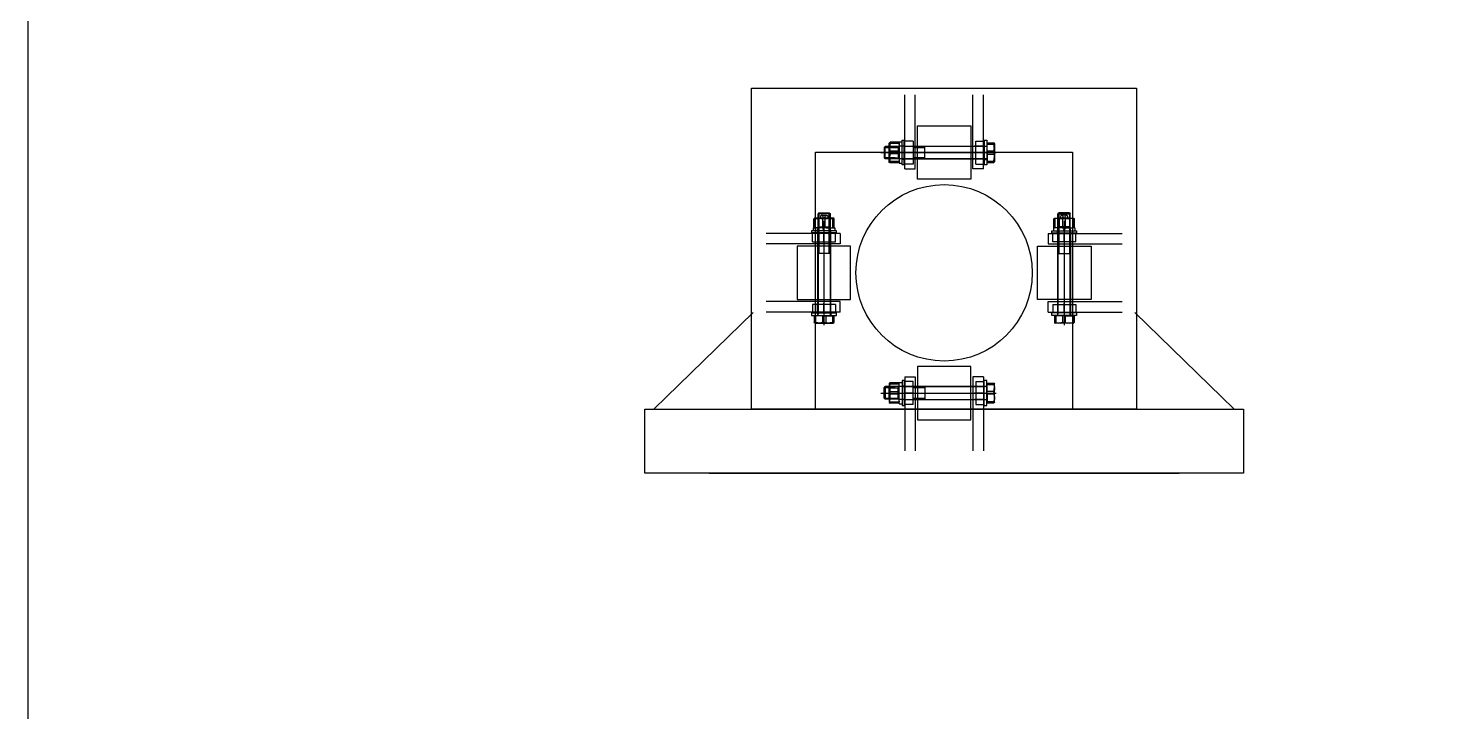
# Model space of a CAD drawing. Header units: millimetres. Extents: x -1461755 to -1310892, y 1449272 to 1531173.
# Drawn here: x -1329215 to -1327895, y 1508023 to 1508663 of the extents above; entities that cross this region are included whole.
import ezdxf

# ---------------------------------------------------------------- set-up
doc = ezdxf.new("R2010")
doc.units = ezdxf.units.MM
doc.header["$LTSCALE"] = 10
doc.layers.get('0').update_dxf_attribs({"linetype": 'CONTINUOUS'})
doc.layers.add('护桩器', color=154, linetype='CONTINUOUS')

msp = doc.modelspace()

# ---------------------------------------------------------------- linework, layer by layer
msp.add_lwpolyline([(-1329215.3, 1511034.5), (-1326573.7, 1511034.5), (-1326573.7, 1505432.8), (-1329215.3, 1505432.8)], close=True)
at = {"layer": '护桩器'}
for p, q in [((-1328395.2, 1508531.3, 0), (-1328395.2, 1508600.4, 0)), ((-1328385.3, 1508531.3, 0), (-1328385.3, 1508600.4, 0)), ((-1328331.3, 1508531.3, 0), (-1328331.3, 1508600.4, 0)), ((-1328321.4, 1508531.3, 0), (-1328321.4, 1508600.4, 0)), ((-1328414.3, 1508551.2, 0), (-1328413.5, 1508552, 0)), ((-1328414.3, 1508551.2, 0), (-1328414.3, 1508541.6, 0)), ((-1328414.3, 1508551.2, 0), (-1328404, 1508551.2, 0)), ((-1328413.5, 1508540.4, 0), (-1328413.5, 1508552, 0)), ((-1328404, 1508552, 0), (-1328413.5, 1508552, 0)), ((-1328408.8, 1508556, 0), (-1328409.6, 1508551.6, 0)), ((-1328409.6, 1508555.2, 0), (-1328408.8, 1508556, 0)), ((-1328409.6, 1508555.2, 0), (-1328408.8, 1508554.8, 0)), ((-1328409.6, 1508550, 0), (-1328409.6, 1508555.2, 0)), ((-1328408.8, 1508554.8, 0), (-1328409.6, 1508550, 0)), ((-1328409.2, 1508551.2, 0), (-1328409.6, 1508552, 0)), ((-1328400.4, 1508552, 0), (-1328409.6, 1508552, 0)), ((-1328409.6, 1508552, 0), (-1328409.6, 1508540.4, 0)), ((-1328409.6, 1508551.6, 0), (-1328408.8, 1508547.6, 0)), ((-1328409.6, 1508550, 0), (-1328408.8, 1508545.2, 0)), ((-1328409.6, 1508540.8, 0), (-1328409.6, 1508550, 0)), ((-1328408.8, 1508547.6, 0), (-1328409.6, 1508542.8, 0)), ((-1328409.2, 1508541.6, 0), (-1328409.2, 1508551.2, 0)), ((-1328409.2, 1508551.2, 0), (-1328401.2, 1508551.2, 0)), ((-1328400.4, 1508556, 0), (-1328408.8, 1508556, 0)), ((-1328400.4, 1508554.8, 0), (-1328408.8, 1508554.8, 0)), ((-1328400.4, 1508547.6, 0), (-1328408.8, 1508547.6, 0)), ((-1328401.2, 1508551.2, 0), (-1328400.4, 1508552, 0)), ((-1328401.2, 1508551.2, 0), (-1328401.2, 1508541.6, 0)), ((-1328400.4, 1508556.4, 0), (-1328397.6, 1508556.4, 0)), ((-1328400.4, 1508556.4, 0), (-1328400.4, 1508537.2, 0)), ((-1328400.4, 1508556.4, 0), (-1328400.4, 1508554.8, 0)), ((-1328400.4, 1508553.9, 0), (-1328400.4, 1508554.8, 0)), ((-1328397.6, 1508552.4, 0), (-1328400.4, 1508552.4, 0)), ((-1328397.6, 1508534.8, 0), (-1328397.6, 1508558, 0)), ((-1328397.6, 1508558, 0), (-1328395.6, 1508558, 0)), ((-1328395.6, 1508552.4, 0), (-1328397.6, 1508552.4, 0)), ((-1328396.3, 1508552.4, 0), (-1328319.9, 1508552.4, 0)), ((-1328395.6, 1508534.8, 0), (-1328395.6, 1508558, 0)), ((-1328387.2, 1508557.1, 0), (-1328395.6, 1508557.1, 0)), ((-1328395.6, 1508552.4, 0), (-1328387.2, 1508552.4, 0)), ((-1328395.2, 1508552.4, 0), (-1328386.8, 1508552.4, 0)), ((-1328387.2, 1508557.1, 0), (-1328387.2, 1508535.6, 0)), ((-1328387.2, 1508551.2, 0), (-1328376.4, 1508551.2, 0)), ((-1328376.4, 1508540.4, 0), (-1328376.4, 1508552, 0)), ((-1328321.5, 1508552.4, 0), (-1328329.9, 1508552.4, 0)), ((-1328328.7, 1508535.6, 0), (-1328328.7, 1508557.1, 0)), ((-1328328.7, 1508557.1, 0), (-1328320.7, 1508557.1, 0)), ((-1328328.7, 1508552.4, 0), (-1328320.7, 1508552.4, 0)), ((-1328320.7, 1508558, 0), (-1328320.7, 1508534.8, 0)), ((-1328320.7, 1508558, 0), (-1328318.3, 1508558, 0)), ((-1328320.7, 1508552.4, 0), (-1328318.3, 1508552.4, 0)), ((-1328318.3, 1508558, 0), (-1328318.3, 1508534.8, 0)), ((-1328317.9, 1508554.4, 0), (-1328318.3, 1508554.4, 0)), ((-1328317.9, 1508555.6, 0), (-1328311.9, 1508555.6, 0)), ((-1328317.9, 1508547.6, 0), (-1328317.9, 1508555.6, 0)), ((-1328317.9, 1508554.4, 0), (-1328311.9, 1508554.4, 0)), ((-1328311.9, 1508547.6, 0), (-1328317.9, 1508547.6, 0)), ((-1328317.9, 1508547.6, 0), (-1328317.9, 1508537.2, 0)), ((-1328311.1, 1508555.2, 0), (-1328311.9, 1508555.6, 0)), ((-1328311.1, 1508551.6, 0), (-1328311.9, 1508555.6, 0)), ((-1328311.9, 1508554.4, 0), (-1328311.1, 1508554.8, 0)), ((-1328311.1, 1508549.6, 0), (-1328311.9, 1508554.4, 0)), ((-1328311.9, 1508547.6, 0), (-1328311.1, 1508551.6, 0)), ((-1328311.1, 1508549.6, 0), (-1328311.9, 1508544.8, 0)), ((-1328311.1, 1508542.8, 0), (-1328311.9, 1508547.6, 0)), ((-1328311.1, 1508554.8, 0), (-1328311.1, 1508555.2, 0)), ((-1328311.1, 1508554.8, 0), (-1328311.1, 1508555.2, 0)), ((-1328311.1, 1508554.8, 0), (-1328311.1, 1508551.6, 0)), ((-1328311.1, 1508551.6, 0), (-1328311.1, 1508542.8, 0)), ((-1328417.6, 1508546.4, 0), (-1328309.5, 1508546.4, 0)), ((-1328414.3, 1508541.6, 0), (-1328413.5, 1508540.4, 0)), ((-1328404, 1508541.6, 0), (-1328414.3, 1508541.6, 0)), ((-1328404, 1508540.4, 0), (-1328413.5, 1508540.4, 0)), ((-1328408.8, 1508545.2, 0), (-1328409.6, 1508540.8, 0)), ((-1328409.6, 1508542.8, 0), (-1328408.8, 1508538, 0)), ((-1328409.2, 1508541.6, 0), (-1328409.6, 1508540.4, 0)), ((-1328409.6, 1508537.2, 0), (-1328409.6, 1508540.8, 0)), ((-1328409.6, 1508540.8, 0), (-1328408.8, 1508536.8, 0)), ((-1328400.4, 1508540.4, 0), (-1328409.6, 1508540.4, 0)), ((-1328408.8, 1508538, 0), (-1328409.6, 1508537.2, 0)), ((-1328408.8, 1508536.8, 0), (-1328409.6, 1508537.2, 0)), ((-1328409.2, 1508541.6, 0), (-1328401.2, 1508541.6, 0)), ((-1328400.4, 1508545.2, 0), (-1328408.8, 1508545.2, 0)), ((-1328400.4, 1508538, 0), (-1328408.8, 1508538, 0)), ((-1328400.4, 1508536.8, 0), (-1328408.8, 1508536.8, 0)), ((-1328401.2, 1508541.6, 0), (-1328400.4, 1508540.4, 0)), ((-1328397.6, 1508540.4, 0), (-1328400.4, 1508540.4, 0)), ((-1328400.4, 1508536.8, 0), (-1328400.4, 1508537.2, 0)), ((-1328400.4, 1508536.8, 0), (-1328400.4, 1508536.4, 0)), ((-1328400.4, 1508536.4, 0), (-1328397.6, 1508536.4, 0)), ((-1328397.9, 1508540.4, 0), (-1328319.9, 1508540.4, 0)), ((-1328319.9, 1508540.4, 0), (-1328397.9, 1508540.4, 0)), ((-1328395.6, 1508540, 0), (-1328397.6, 1508540, 0)), ((-1328395.6, 1508534.8, 0), (-1328397.6, 1508534.8, 0)), ((-1328396.3, 1508540.4, 0), (-1328319.9, 1508540.4, 0)), ((-1328387.2, 1508546.4, 0), (-1328395.6, 1508546.4, 0)), ((-1328395.6, 1508540.4, 0), (-1328387.2, 1508540.4, 0)), ((-1328387.2, 1508535.6, 0), (-1328395.6, 1508535.6, 0)), ((-1328395.2, 1508546.4, 0), (-1328386.8, 1508546.4, 0)), ((-1328376.4, 1508541.6, 0), (-1328387.2, 1508541.6, 0)), ((-1328385.6, 1508540.4, 0), (-1328387.2, 1508540.4, 0)), ((-1328328.7, 1508540.4, 0), (-1328330.3, 1508540.4, 0)), ((-1328321.5, 1508546.4, 0), (-1328329.9, 1508546.4, 0)), ((-1328320.7, 1508546.4, 0), (-1328328.7, 1508546.4, 0)), ((-1328328.7, 1508540.4, 0), (-1328320.7, 1508540.4, 0)), ((-1328318.3, 1508540.4, 0), (-1328328.7, 1508540.4, 0)), ((-1328328.7, 1508535.6, 0), (-1328320.7, 1508535.6, 0)), ((-1328320.7, 1508540, 0), (-1328318.3, 1508540, 0)), ((-1328318.3, 1508534.8, 0), (-1328320.7, 1508534.8, 0)), ((-1328317.9, 1508538, 0), (-1328318.3, 1508538, 0)), ((-1328317.9, 1508544.8, 0), (-1328311.9, 1508544.8, 0)), ((-1328317.9, 1508538.4, 0), (-1328311.9, 1508538.4, 0)), ((-1328317.9, 1508537.2, 0), (-1328311.9, 1508537.2, 0)), ((-1328311.9, 1508544.8, 0), (-1328311.1, 1508541.2, 0)), ((-1328311.9, 1508538.4, 0), (-1328311.1, 1508542.8, 0)), ((-1328311.9, 1508537.2, 0), (-1328311.1, 1508541.2, 0)), ((-1328311.1, 1508537.6, 0), (-1328311.9, 1508538.4, 0)), ((-1328311.9, 1508537.2, 0), (-1328311.1, 1508537.6, 0)), ((-1328311.1, 1508537.6, 0), (-1328311.5, 1508537.6, 0)), ((-1328311.1, 1508542.8, 0), (-1328311.1, 1508537.6, 0)), ((-1328395.2, 1508531.3, 0), (-1328385.3, 1508531.3, 0)), ((-1328321.4, 1508531.3, 0), (-1328331.3, 1508531.3, 0)), ((-1328480.3, 1508484.4, 0), (-1328475.9, 1508485.2, 0)), ((-1328479.5, 1508485.2, 0), (-1328480.3, 1508484.4, 0)), ((-1328480.3, 1508476, 0), (-1328480.3, 1508484.4, 0)), ((-1328479.5, 1508485.2, 0), (-1328479.1, 1508484.4, 0)), ((-1328474.3, 1508485.2, 0), (-1328479.5, 1508485.2, 0)), ((-1328479.1, 1508484.4, 0), (-1328474.3, 1508485.2, 0)), ((-1328479.1, 1508476, 0), (-1328479.1, 1508484.4, 0)), ((-1328475.5, 1508489.9, 0), (-1328476.3, 1508489.1, 0)), ((-1328464.7, 1508489.1, 0), (-1328476.3, 1508489.1, 0)), ((-1328476.3, 1508479.6, 0), (-1328476.3, 1508489.1, 0)), ((-1328476.3, 1508462.8, 0), (-1328476.3, 1508485.2, 0)), ((-1328475.5, 1508484.8, 0), (-1328476.3, 1508485.2, 0)), ((-1328476.3, 1508476, 0), (-1328476.3, 1508485.2, 0)), ((-1328476.3, 1508485.2, 0), (-1328464.7, 1508485.2, 0)), ((-1328475.9, 1508485.2, 0), (-1328471.9, 1508484.4, 0)), ((-1328475.5, 1508489.9, 0), (-1328465.9, 1508489.9, 0)), ((-1328475.5, 1508489.9, 0), (-1328475.5, 1508479.6, 0)), ((-1328475.5, 1508485.2, 0), (-1328475.5, 1508462.8, 0)), ((-1328465.9, 1508484.8, 0), (-1328475.5, 1508484.8, 0)), ((-1328475.5, 1508484.8, 0), (-1328475.5, 1508476.8, 0)), ((-1328474.3, 1508485.2, 0), (-1328469.5, 1508484.4, 0)), ((-1328465.1, 1508485.2, 0), (-1328474.3, 1508485.2, 0)), ((-1328472.7, 1508488, 0), (-1328473.9, 1508487.2, 0)), ((-1328473.9, 1508487.2, 0), (-1328473.9, 1508485.2, 0)), ((-1328473.9, 1508485.2, 0), (-1328472.7, 1508484.8, 0)), ((-1328471.9, 1508487.2, 0), (-1328472.7, 1508488, 0)), ((-1328472.7, 1508488, 0), (-1328468.3, 1508488, 0)), ((-1328472.7, 1508484.8, 0), (-1328471.9, 1508485.2, 0)), ((-1328472.7, 1508484.8, 0), (-1328468.3, 1508484.8, 0)), ((-1328471.5, 1508486.4, 0), (-1328471.9, 1508487.2, 0)), ((-1328471.9, 1508485.2, 0), (-1328471.5, 1508486.4, 0)), ((-1328471.9, 1508484.4, 0), (-1328467.1, 1508485.2, 0)), ((-1328471.9, 1508476, 0), (-1328471.9, 1508484.4, 0)), ((-1328470.7, 1508482.7, 0), (-1328470.7, 1508385.1, 0)), ((-1328469.9, 1508486.4, 0), (-1328469.1, 1508487.6, 0)), ((-1328469.1, 1508485.2, 0), (-1328469.9, 1508486.4, 0)), ((-1328469.5, 1508484.4, 0), (-1328465.1, 1508485.2, 0)), ((-1328469.5, 1508476, 0), (-1328469.5, 1508484.4, 0)), ((-1328469.1, 1508487.6, 0), (-1328467.5, 1508487.6, 0)), ((-1328467.5, 1508485.2, 0), (-1328469.1, 1508485.2, 0)), ((-1328467.5, 1508487.6, 0), (-1328467.1, 1508486.4, 0)), ((-1328467.1, 1508486.4, 0), (-1328467.5, 1508485.2, 0)), ((-1328467.1, 1508485.2, 0), (-1328462.3, 1508484.4, 0)), ((-1328465.9, 1508489.9, 0), (-1328464.7, 1508489.1, 0)), ((-1328465.9, 1508479.6, 0), (-1328465.9, 1508489.9, 0)), ((-1328465.9, 1508462.8, 0), (-1328465.9, 1508485.2, 0)), ((-1328465.9, 1508484.8, 0), (-1328464.7, 1508485.2, 0)), ((-1328465.9, 1508484.8, 0), (-1328465.9, 1508476.8, 0)), ((-1328461.5, 1508485.2, 0), (-1328465.1, 1508485.2, 0)), ((-1328465.1, 1508485.2, 0), (-1328461.1, 1508484.4, 0)), ((-1328464.7, 1508479.6, 0), (-1328464.7, 1508489.1, 0)), ((-1328464.7, 1508462.8, 0), (-1328464.7, 1508485.2, 0)), ((-1328464.7, 1508476, 0), (-1328464.7, 1508485.2, 0)), ((-1328462.3, 1508484.4, 0), (-1328461.5, 1508485.2, 0)), ((-1328462.3, 1508476, 0), (-1328462.3, 1508484.4, 0)), ((-1328461.1, 1508484.4, 0), (-1328461.5, 1508485.2, 0)), ((-1328461.1, 1508476, 0), (-1328461.1, 1508484.4, 0)), ((-1328255.5, 1508484.4, 0), (-1328255.1, 1508485.2, 0)), ((-1328251.5, 1508485.2, 0), (-1328255.5, 1508484.4, 0)), ((-1328255.5, 1508476, 0), (-1328255.5, 1508484.4, 0)), ((-1328254.3, 1508484.4, 0), (-1328255.1, 1508485.2, 0)), ((-1328255.1, 1508485.2, 0), (-1328251.5, 1508485.2, 0)), ((-1328249.5, 1508485.2, 0), (-1328254.3, 1508484.4, 0)), ((-1328254.3, 1508476, 0), (-1328254.3, 1508484.4, 0)), ((-1328250.7, 1508489.9, 0), (-1328251.9, 1508489.1, 0)), ((-1328251.9, 1508489.1, 0), (-1328240.3, 1508489.1, 0)), ((-1328251.9, 1508479.6, 0), (-1328251.9, 1508489.1, 0)), ((-1328251.9, 1508462.8, 0), (-1328251.9, 1508485.2, 0)), ((-1328250.7, 1508484.8, 0), (-1328251.9, 1508485.2, 0)), ((-1328251.9, 1508476, 0), (-1328251.9, 1508485.2, 0)), ((-1328240.3, 1508485.2, 0), (-1328251.9, 1508485.2, 0)), ((-1328247.1, 1508484.4, 0), (-1328251.5, 1508485.2, 0)), ((-1328251.5, 1508485.2, 0), (-1328242.3, 1508485.2, 0)), ((-1328241.1, 1508489.9, 0), (-1328250.7, 1508489.9, 0)), ((-1328250.7, 1508479.6, 0), (-1328250.7, 1508489.9, 0)), ((-1328250.7, 1508462.8, 0), (-1328250.7, 1508485.2, 0)), ((-1328250.7, 1508484.8, 0), (-1328241.1, 1508484.8, 0)), ((-1328250.7, 1508484.8, 0), (-1328250.7, 1508476.8, 0)), ((-1328249.1, 1508487.6, 0), (-1328249.5, 1508486.4, 0)), ((-1328249.5, 1508486.4, 0), (-1328249.1, 1508485.2, 0)), ((-1328244.7, 1508484.4, 0), (-1328249.5, 1508485.2, 0)), ((-1328247.5, 1508487.6, 0), (-1328249.1, 1508487.6, 0)), ((-1328249.1, 1508485.2, 0), (-1328247.5, 1508485.2, 0)), ((-1328243.9, 1508488, 0), (-1328248.3, 1508488, 0)), ((-1328243.9, 1508484.8, 0), (-1328248.3, 1508484.8, 0)), ((-1328246.7, 1508486.4, 0), (-1328247.5, 1508487.6, 0)), ((-1328247.5, 1508485.2, 0), (-1328246.7, 1508486.4, 0)), ((-1328242.3, 1508485.2, 0), (-1328247.1, 1508484.4, 0)), ((-1328247.1, 1508476, 0), (-1328247.1, 1508484.4, 0)), ((-1328245.9, 1508482.7, 0), (-1328245.9, 1508385.1, 0)), ((-1328245.1, 1508486.4, 0), (-1328244.7, 1508487.2, 0)), ((-1328244.7, 1508485.2, 0), (-1328245.1, 1508486.4, 0)), ((-1328244.7, 1508487.2, 0), (-1328243.9, 1508488, 0)), ((-1328243.9, 1508484.8, 0), (-1328244.7, 1508485.2, 0)), ((-1328240.7, 1508485.2, 0), (-1328244.7, 1508484.4, 0)), ((-1328244.7, 1508476, 0), (-1328244.7, 1508484.4, 0)), ((-1328243.9, 1508488, 0), (-1328242.7, 1508487.2, 0)), ((-1328242.7, 1508485.2, 0), (-1328243.9, 1508484.8, 0)), ((-1328242.7, 1508487.2, 0), (-1328242.7, 1508485.2, 0)), ((-1328237.5, 1508484.4, 0), (-1328242.3, 1508485.2, 0)), ((-1328242.3, 1508485.2, 0), (-1328237.1, 1508485.2, 0)), ((-1328241.1, 1508489.9, 0), (-1328240.3, 1508489.1, 0)), ((-1328241.1, 1508489.9, 0), (-1328241.1, 1508479.6, 0)), ((-1328241.1, 1508485.2, 0), (-1328241.1, 1508462.8, 0)), ((-1328241.1, 1508484.8, 0), (-1328240.3, 1508485.2, 0)), ((-1328241.1, 1508484.8, 0), (-1328241.1, 1508476.8, 0)), ((-1328236.3, 1508484.4, 0), (-1328240.7, 1508485.2, 0)), ((-1328240.3, 1508479.6, 0), (-1328240.3, 1508489.1, 0)), ((-1328240.3, 1508462.8, 0), (-1328240.3, 1508485.2, 0)), ((-1328240.3, 1508476, 0), (-1328240.3, 1508485.2, 0)), ((-1328237.1, 1508485.2, 0), (-1328237.5, 1508484.4, 0)), ((-1328237.5, 1508476, 0), (-1328237.5, 1508484.4, 0)), ((-1328237.1, 1508485.2, 0), (-1328236.3, 1508484.4, 0)), ((-1328236.3, 1508476, 0), (-1328236.3, 1508484.4, 0)), ((-1328455.6, 1508470.8, 0), (-1328524.8, 1508470.8, 0)), ((-1328459.1, 1508473.2, 0), (-1328482.3, 1508473.2, 0)), ((-1328482.3, 1508473.2, 0), (-1328482.3, 1508471.2, 0)), ((-1328459.1, 1508471.2, 0), (-1328482.3, 1508471.2, 0)), ((-1328481.5, 1508462.8, 0), (-1328481.5, 1508471.2, 0)), ((-1328480.7, 1508476, 0), (-1328480.7, 1508473.2, 0)), ((-1328480.7, 1508476, 0), (-1328479.1, 1508476, 0)), ((-1328478.3, 1508476, 0), (-1328479.1, 1508476, 0)), ((-1328471.5, 1508476, 0), (-1328478.3, 1508476, 0)), ((-1328476.7, 1508473.2, 0), (-1328476.7, 1508476, 0)), ((-1328476.7, 1508471.2, 0), (-1328476.7, 1508473.2, 0)), ((-1328476.7, 1508471.9, 0), (-1328476.7, 1508395.5, 0)), ((-1328476.7, 1508471.2, 0), (-1328476.7, 1508462.8, 0)), ((-1328476.7, 1508470.8, 0), (-1328476.7, 1508462.4, 0)), ((-1328475.5, 1508476.8, 0), (-1328476.3, 1508476, 0)), ((-1328476.3, 1508473.5, 0), (-1328476.3, 1508395.5, 0)), ((-1328476.3, 1508395.5, 0), (-1328476.3, 1508473.5, 0)), ((-1328475.5, 1508476.8, 0), (-1328465.9, 1508476.8, 0)), ((-1328471.1, 1508473.2, 0), (-1328471.5, 1508476, 0)), ((-1328470.7, 1508476, 0), (-1328471.5, 1508476, 0)), ((-1328470.3, 1508473.2, 0), (-1328470.7, 1508476, 0)), ((-1328470.7, 1508476, 0), (-1328470.3, 1508476, 0)), ((-1328470.7, 1508462.8, 0), (-1328470.7, 1508471.2, 0)), ((-1328470.7, 1508470.8, 0), (-1328470.7, 1508462.4, 0)), ((-1328468.7, 1508476, 0), (-1328470.3, 1508476, 0)), ((-1328468.7, 1508476, 0), (-1328461.5, 1508476, 0)), ((-1328465.9, 1508476.8, 0), (-1328464.7, 1508476, 0)), ((-1328464.7, 1508473.2, 0), (-1328464.7, 1508476, 0)), ((-1328464.7, 1508473.5, 0), (-1328464.7, 1508395.5, 0)), ((-1328464.7, 1508395.5, 0), (-1328464.7, 1508473.5, 0)), ((-1328464.7, 1508471.9, 0), (-1328464.7, 1508395.5, 0)), ((-1328464.7, 1508471.2, 0), (-1328464.7, 1508462.8, 0)), ((-1328464.3, 1508471.2, 0), (-1328464.3, 1508473.2, 0)), ((-1328461.1, 1508476, 0), (-1328461.5, 1508476, 0)), ((-1328461.1, 1508476, 0), (-1328460.7, 1508476, 0)), ((-1328460.7, 1508476, 0), (-1328460.7, 1508473.2, 0)), ((-1328459.9, 1508462.8, 0), (-1328459.9, 1508471.2, 0)), ((-1328459.1, 1508471.2, 0), (-1328459.1, 1508473.2, 0)), ((-1328455.6, 1508470.8, 0), (-1328455.6, 1508460.9, 0)), ((-1328261, 1508470.8, 0), (-1328261, 1508460.9, 0)), ((-1328261, 1508470.8, 0), (-1328191.8, 1508470.8, 0)), ((-1328257.5, 1508473.2, 0), (-1328234.3, 1508473.2, 0)), ((-1328257.5, 1508471.2, 0), (-1328257.5, 1508473.2, 0)), ((-1328257.5, 1508471.2, 0), (-1328234.3, 1508471.2, 0)), ((-1328256.7, 1508462.8, 0), (-1328256.7, 1508471.2, 0)), ((-1328255.9, 1508476, 0), (-1328255.9, 1508473.2, 0)), ((-1328255.5, 1508476, 0), (-1328255.9, 1508476, 0)), ((-1328255.5, 1508476, 0), (-1328255.1, 1508476, 0)), ((-1328247.9, 1508476, 0), (-1328255.1, 1508476, 0)), ((-1328252.3, 1508471.2, 0), (-1328252.3, 1508473.2, 0)), ((-1328250.7, 1508476.8, 0), (-1328251.9, 1508476, 0)), ((-1328251.9, 1508473.2, 0), (-1328251.9, 1508476, 0)), ((-1328251.9, 1508473.5, 0), (-1328251.9, 1508395.5, 0)), ((-1328251.9, 1508395.5, 0), (-1328251.9, 1508473.5, 0)), ((-1328251.9, 1508471.9, 0), (-1328251.9, 1508395.5, 0)), ((-1328251.9, 1508471.2, 0), (-1328251.9, 1508462.8, 0)), ((-1328241.1, 1508476.8, 0), (-1328250.7, 1508476.8, 0)), ((-1328247.9, 1508476, 0), (-1328246.3, 1508476, 0)), ((-1328246.3, 1508473.2, 0), (-1328245.9, 1508476, 0)), ((-1328245.9, 1508476, 0), (-1328246.3, 1508476, 0)), ((-1328245.9, 1508476, 0), (-1328245.1, 1508476, 0)), ((-1328245.9, 1508462.8, 0), (-1328245.9, 1508471.2, 0)), ((-1328245.9, 1508470.8, 0), (-1328245.9, 1508462.4, 0)), ((-1328245.5, 1508473.2, 0), (-1328245.1, 1508476, 0)), ((-1328245.1, 1508476, 0), (-1328238.3, 1508476, 0)), ((-1328241.1, 1508476.8, 0), (-1328240.3, 1508476, 0)), ((-1328240.3, 1508473.5, 0), (-1328240.3, 1508395.5, 0)), ((-1328240.3, 1508395.5, 0), (-1328240.3, 1508473.5, 0)), ((-1328239.9, 1508473.2, 0), (-1328239.9, 1508476, 0)), ((-1328239.9, 1508471.2, 0), (-1328239.9, 1508473.2, 0)), ((-1328239.9, 1508471.9, 0), (-1328239.9, 1508395.5, 0)), ((-1328239.9, 1508471.2, 0), (-1328239.9, 1508462.8, 0)), ((-1328239.9, 1508470.8, 0), (-1328239.9, 1508462.4, 0)), ((-1328238.3, 1508476, 0), (-1328237.5, 1508476, 0)), ((-1328235.9, 1508476, 0), (-1328237.5, 1508476, 0)), ((-1328235.9, 1508476, 0), (-1328235.9, 1508473.2, 0)), ((-1328235.1, 1508462.8, 0), (-1328235.1, 1508471.2, 0)), ((-1328234.3, 1508473.2, 0), (-1328234.3, 1508471.2, 0)), ((-1328455.6, 1508460.9, 0), (-1328524.8, 1508460.9, 0)), ((-1328481.5, 1508462.8, 0), (-1328459.9, 1508462.8, 0)), ((-1328476.3, 1508461.2, 0), (-1328476.3, 1508462.8, 0)), ((-1328475.5, 1508462.8, 0), (-1328475.5, 1508452, 0)), ((-1328465.9, 1508452, 0), (-1328465.9, 1508462.8, 0)), ((-1328464.7, 1508461.2, 0), (-1328464.7, 1508462.8, 0)), ((-1328261, 1508460.9, 0), (-1328191.8, 1508460.9, 0)), ((-1328235.1, 1508462.8, 0), (-1328256.7, 1508462.8, 0)), ((-1328251.9, 1508461.2, 0), (-1328251.9, 1508462.8, 0)), ((-1328250.7, 1508452, 0), (-1328250.7, 1508462.8, 0)), ((-1328241.1, 1508462.8, 0), (-1328241.1, 1508452, 0)), ((-1328240.3, 1508461.2, 0), (-1328240.3, 1508462.8, 0)), ((-1328464.7, 1508452, 0), (-1328476.3, 1508452, 0)), ((-1328251.9, 1508452, 0), (-1328240.3, 1508452, 0)), ((-1328455.6, 1508407, 0), (-1328524.8, 1508407, 0)), ((-1328459.9, 1508404.4, 0), (-1328481.5, 1508404.4, 0)), ((-1328481.5, 1508404.4, 0), (-1328481.5, 1508396.4, 0)), ((-1328476.7, 1508397.2, 0), (-1328476.7, 1508405.6, 0)), ((-1328476.7, 1508404.4, 0), (-1328476.7, 1508396.4, 0)), ((-1328476.3, 1508404.4, 0), (-1328476.3, 1508406, 0)), ((-1328476.3, 1508394, 0), (-1328476.3, 1508404.4, 0)), ((-1328470.7, 1508397.2, 0), (-1328470.7, 1508405.6, 0)), ((-1328470.7, 1508396.4, 0), (-1328470.7, 1508404.4, 0)), ((-1328464.7, 1508404.4, 0), (-1328464.7, 1508406, 0)), ((-1328464.7, 1508404.4, 0), (-1328464.7, 1508396.4, 0)), ((-1328464.7, 1508394, 0), (-1328464.7, 1508404.4, 0)), ((-1328459.9, 1508404.4, 0), (-1328459.9, 1508396.4, 0)), ((-1328455.6, 1508397.1, 0), (-1328455.6, 1508407, 0)), ((-1328261, 1508397.1, 0), (-1328261, 1508407, 0)), ((-1328261, 1508407, 0), (-1328191.8, 1508407, 0)), ((-1328256.7, 1508404.4, 0), (-1328235.1, 1508404.4, 0)), ((-1328256.7, 1508404.4, 0), (-1328256.7, 1508396.4, 0)), ((-1328251.9, 1508404.4, 0), (-1328251.9, 1508406, 0)), ((-1328251.9, 1508404.4, 0), (-1328251.9, 1508396.4, 0)), ((-1328251.9, 1508394, 0), (-1328251.9, 1508404.4, 0)), ((-1328245.9, 1508397.2, 0), (-1328245.9, 1508405.6, 0)), ((-1328245.9, 1508396.4, 0), (-1328245.9, 1508404.4, 0)), ((-1328240.3, 1508404.4, 0), (-1328240.3, 1508406, 0)), ((-1328240.3, 1508394, 0), (-1328240.3, 1508404.4, 0)), ((-1328239.9, 1508397.2, 0), (-1328239.9, 1508405.6, 0)), ((-1328239.9, 1508404.4, 0), (-1328239.9, 1508396.4, 0)), ((-1328235.1, 1508404.4, 0), (-1328235.1, 1508396.4, 0)), ((-1328537, 1508396.7, 0), (-1328629.8, 1508306.4, 0)), ((-1328455.6, 1508397.1, 0), (-1328524.8, 1508397.1, 0)), ((-1328482.3, 1508396.4, 0), (-1328459.1, 1508396.4, 0)), ((-1328482.3, 1508396.4, 0), (-1328482.3, 1508394, 0)), ((-1328482.3, 1508394, 0), (-1328459.1, 1508394, 0)), ((-1328479.9, 1508393.6, 0), (-1328479.9, 1508387.6, 0)), ((-1328471.9, 1508393.6, 0), (-1328479.9, 1508393.6, 0)), ((-1328478.7, 1508393.6, 0), (-1328478.7, 1508394, 0)), ((-1328478.7, 1508393.6, 0), (-1328478.7, 1508387.6, 0)), ((-1328476.7, 1508396.4, 0), (-1328476.7, 1508394, 0)), ((-1328471.9, 1508387.6, 0), (-1328471.9, 1508393.6, 0)), ((-1328471.9, 1508393.6, 0), (-1328461.5, 1508393.6, 0)), ((-1328469.1, 1508393.6, 0), (-1328469.1, 1508387.6, 0)), ((-1328464.3, 1508396.4, 0), (-1328464.3, 1508394, 0)), ((-1328462.7, 1508393.6, 0), (-1328462.7, 1508387.6, 0)), ((-1328462.3, 1508393.6, 0), (-1328462.3, 1508394, 0)), ((-1328461.5, 1508393.6, 0), (-1328461.5, 1508387.6, 0)), ((-1328459.1, 1508394, 0), (-1328459.1, 1508396.4, 0)), ((-1328261, 1508397.1, 0), (-1328191.8, 1508397.1, 0)), ((-1328234.3, 1508396.4, 0), (-1328257.5, 1508396.4, 0)), ((-1328257.5, 1508394, 0), (-1328257.5, 1508396.4, 0)), ((-1328234.3, 1508394, 0), (-1328257.5, 1508394, 0)), ((-1328244.7, 1508393.6, 0), (-1328255.1, 1508393.6, 0)), ((-1328255.1, 1508393.6, 0), (-1328255.1, 1508387.6, 0)), ((-1328254.3, 1508393.6, 0), (-1328254.3, 1508394, 0)), ((-1328253.9, 1508393.6, 0), (-1328253.9, 1508387.6, 0)), ((-1328252.3, 1508396.4, 0), (-1328252.3, 1508394, 0)), ((-1328247.5, 1508393.6, 0), (-1328247.5, 1508387.6, 0)), ((-1328244.7, 1508387.6, 0), (-1328244.7, 1508393.6, 0)), ((-1328244.7, 1508393.6, 0), (-1328236.7, 1508393.6, 0)), ((-1328239.9, 1508396.4, 0), (-1328239.9, 1508394, 0)), ((-1328237.9, 1508393.6, 0), (-1328237.9, 1508394, 0)), ((-1328237.9, 1508393.6, 0), (-1328237.9, 1508387.6, 0)), ((-1328236.7, 1508393.6, 0), (-1328236.7, 1508387.6, 0)), ((-1328234.3, 1508396.4, 0), (-1328234.3, 1508394, 0)), ((-1328179.7, 1508396.7, 0), (-1328086.9, 1508306.4, 0)), ((-1328479.5, 1508386.8, 0), (-1328479.9, 1508387.6, 0)), ((-1328475.9, 1508386.8, 0), (-1328479.9, 1508387.6, 0)), ((-1328479.1, 1508386.8, 0), (-1328479.5, 1508386.8, 0)), ((-1328479.1, 1508386.8, 0), (-1328479.5, 1508386.8, 0)), ((-1328478.7, 1508387.6, 0), (-1328479.1, 1508386.8, 0)), ((-1328479.1, 1508386.8, 0), (-1328475.9, 1508386.8, 0)), ((-1328473.9, 1508386.8, 0), (-1328478.7, 1508387.6, 0)), ((-1328471.9, 1508387.6, 0), (-1328475.9, 1508386.8, 0)), ((-1328475.9, 1508386.8, 0), (-1328467.1, 1508386.8, 0)), ((-1328473.9, 1508386.8, 0), (-1328469.1, 1508387.6, 0)), ((-1328467.1, 1508386.8, 0), (-1328471.9, 1508387.6, 0)), ((-1328469.1, 1508387.6, 0), (-1328465.5, 1508386.8, 0)), ((-1328462.7, 1508387.6, 0), (-1328467.1, 1508386.8, 0)), ((-1328467.1, 1508386.8, 0), (-1328461.9, 1508386.8, 0)), ((-1328461.5, 1508387.6, 0), (-1328465.5, 1508386.8, 0)), ((-1328461.9, 1508386.8, 0), (-1328462.7, 1508387.6, 0)), ((-1328461.5, 1508387.6, 0), (-1328461.9, 1508386.8, 0)), ((-1328461.9, 1508386.8, 0), (-1328461.9, 1508387.2, 0)), ((-1328255.1, 1508387.6, 0), (-1328254.7, 1508386.8, 0)), ((-1328255.1, 1508387.6, 0), (-1328251.1, 1508386.8, 0)), ((-1328254.7, 1508386.8, 0), (-1328253.9, 1508387.6, 0)), ((-1328254.7, 1508386.8, 0), (-1328254.7, 1508387.2, 0)), ((-1328249.5, 1508386.8, 0), (-1328254.7, 1508386.8, 0)), ((-1328253.9, 1508387.6, 0), (-1328249.5, 1508386.8, 0)), ((-1328247.5, 1508387.6, 0), (-1328251.1, 1508386.8, 0)), ((-1328249.5, 1508386.8, 0), (-1328244.7, 1508387.6, 0)), ((-1328240.7, 1508386.8, 0), (-1328249.5, 1508386.8, 0)), ((-1328242.7, 1508386.8, 0), (-1328247.5, 1508387.6, 0)), ((-1328244.7, 1508387.6, 0), (-1328240.7, 1508386.8, 0)), ((-1328242.7, 1508386.8, 0), (-1328237.9, 1508387.6, 0)), ((-1328240.7, 1508386.8, 0), (-1328236.7, 1508387.6, 0)), ((-1328237.5, 1508386.8, 0), (-1328240.7, 1508386.8, 0)), ((-1328237.9, 1508387.6, 0), (-1328237.5, 1508386.8, 0)), ((-1328237.5, 1508386.8, 0), (-1328237.1, 1508386.8, 0)), ((-1328237.5, 1508386.8, 0), (-1328237.1, 1508386.8, 0)), ((-1328237.1, 1508386.8, 0), (-1328236.7, 1508387.6, 0)), ((-1328395.2, 1508336.6, 0), (-1328385.3, 1508336.6, 0)), ((-1328395.2, 1508336.6, 0), (-1328395.2, 1508267.5, 0)), ((-1328385.3, 1508336.6, 0), (-1328385.3, 1508267.5, 0)), ((-1328321.4, 1508336.6, 0), (-1328331.3, 1508336.6, 0)), ((-1328331.3, 1508336.6, 0), (-1328331.3, 1508267.5, 0)), ((-1328321.4, 1508336.6, 0), (-1328321.4, 1508267.5, 0)), ((-1328414.3, 1508326.3, 0), (-1328413.5, 1508327.5, 0)), ((-1328414.3, 1508316.7, 0), (-1328414.3, 1508326.3, 0)), ((-1328404, 1508326.3, 0), (-1328414.3, 1508326.3, 0)), ((-1328413.5, 1508327.5, 0), (-1328413.5, 1508315.9, 0)), ((-1328404, 1508327.5, 0), (-1328413.5, 1508327.5, 0)), ((-1328408.8, 1508331.1, 0), (-1328409.6, 1508330.7, 0)), ((-1328409.6, 1508327.1, 0), (-1328408.8, 1508331.1, 0)), ((-1328408.8, 1508329.9, 0), (-1328409.6, 1508330.7, 0)), ((-1328409.6, 1508330.7, 0), (-1328409.6, 1508327.1, 0)), ((-1328409.6, 1508325.1, 0), (-1328408.8, 1508329.9, 0)), ((-1328409.2, 1508326.3, 0), (-1328409.6, 1508327.5, 0)), ((-1328400.4, 1508327.5, 0), (-1328409.6, 1508327.5, 0)), ((-1328409.6, 1508315.9, 0), (-1328409.6, 1508327.5, 0)), ((-1328408.8, 1508322.7, 0), (-1328409.6, 1508327.1, 0)), ((-1328409.6, 1508327.1, 0), (-1328409.6, 1508317.9, 0)), ((-1328408.8, 1508320.3, 0), (-1328409.6, 1508325.1, 0)), ((-1328409.6, 1508317.9, 0), (-1328408.8, 1508322.7, 0)), ((-1328409.2, 1508326.3, 0), (-1328409.2, 1508316.7, 0)), ((-1328409.2, 1508326.3, 0), (-1328401.2, 1508326.3, 0)), ((-1328400.4, 1508331.1, 0), (-1328408.8, 1508331.1, 0)), ((-1328400.4, 1508329.9, 0), (-1328408.8, 1508329.9, 0)), ((-1328400.4, 1508322.7, 0), (-1328408.8, 1508322.7, 0)), ((-1328401.2, 1508326.3, 0), (-1328400.4, 1508327.5, 0)), ((-1328401.2, 1508316.7, 0), (-1328401.2, 1508326.3, 0)), ((-1328400.4, 1508331.5, 0), (-1328397.6, 1508331.5, 0)), ((-1328400.4, 1508331.1, 0), (-1328400.4, 1508331.5, 0)), ((-1328400.4, 1508331.1, 0), (-1328400.4, 1508330.7, 0)), ((-1328400.4, 1508311.5, 0), (-1328400.4, 1508330.7, 0)), ((-1328397.6, 1508327.5, 0), (-1328400.4, 1508327.5, 0)), ((-1328397.9, 1508327.5, 0), (-1328319.9, 1508327.5, 0)), ((-1328319.9, 1508327.5, 0), (-1328397.9, 1508327.5, 0)), ((-1328397.6, 1508333.1, 0), (-1328397.6, 1508309.9, 0)), ((-1328395.6, 1508333.1, 0), (-1328397.6, 1508333.1, 0)), ((-1328395.6, 1508327.9, 0), (-1328397.6, 1508327.9, 0)), ((-1328396.3, 1508327.5, 0), (-1328319.9, 1508327.5, 0)), ((-1328395.6, 1508333.1, 0), (-1328395.6, 1508309.9, 0)), ((-1328387.2, 1508332.3, 0), (-1328395.6, 1508332.3, 0)), ((-1328395.6, 1508327.5, 0), (-1328387.2, 1508327.5, 0)), ((-1328387.2, 1508310.7, 0), (-1328387.2, 1508332.3, 0)), ((-1328385.6, 1508327.5, 0), (-1328387.2, 1508327.5, 0)), ((-1328376.4, 1508326.3, 0), (-1328387.2, 1508326.3, 0)), ((-1328376.4, 1508327.5, 0), (-1328376.4, 1508315.9, 0)), ((-1328328.7, 1508327.5, 0), (-1328330.3, 1508327.5, 0)), ((-1328328.7, 1508332.3, 0), (-1328328.7, 1508310.7, 0)), ((-1328328.7, 1508332.3, 0), (-1328320.7, 1508332.3, 0)), ((-1328328.7, 1508327.5, 0), (-1328320.7, 1508327.5, 0)), ((-1328318.3, 1508327.5, 0), (-1328328.7, 1508327.5, 0)), ((-1328320.7, 1508309.9, 0), (-1328320.7, 1508333.1, 0)), ((-1328318.3, 1508333.1, 0), (-1328320.7, 1508333.1, 0)), ((-1328320.7, 1508327.9, 0), (-1328318.3, 1508327.9, 0)), ((-1328318.3, 1508309.9, 0), (-1328318.3, 1508333.1, 0)), ((-1328317.9, 1508329.9, 0), (-1328318.3, 1508329.9, 0)), ((-1328317.9, 1508320.3, 0), (-1328317.9, 1508330.7, 0)), ((-1328317.9, 1508330.7, 0), (-1328311.9, 1508330.7, 0)), ((-1328317.9, 1508329.5, 0), (-1328311.9, 1508329.5, 0)), ((-1328317.9, 1508323.1, 0), (-1328311.9, 1508323.1, 0)), ((-1328311.9, 1508330.7, 0), (-1328311.1, 1508330.3, 0)), ((-1328311.9, 1508330.7, 0), (-1328311.1, 1508326.7, 0)), ((-1328311.1, 1508330.3, 0), (-1328311.9, 1508329.5, 0)), ((-1328311.9, 1508329.5, 0), (-1328311.1, 1508325.1, 0)), ((-1328311.9, 1508323.1, 0), (-1328311.1, 1508326.7, 0)), ((-1328311.1, 1508325.1, 0), (-1328311.9, 1508320.3, 0)), ((-1328311.1, 1508318.3, 0), (-1328311.9, 1508323.1, 0)), ((-1328311.1, 1508330.3, 0), (-1328311.5, 1508330.3, 0)), ((-1328311.1, 1508325.1, 0), (-1328311.1, 1508330.3, 0)), ((-1328311.1, 1508316.3, 0), (-1328311.1, 1508325.1, 0)), ((-1328417.6, 1508321.5, 0), (-1328309.5, 1508321.5, 0)), ((-1328414.3, 1508316.7, 0), (-1328413.5, 1508315.9, 0)), ((-1328414.3, 1508316.7, 0), (-1328404, 1508316.7, 0)), ((-1328404, 1508315.9, 0), (-1328413.5, 1508315.9, 0)), ((-1328409.6, 1508316.3, 0), (-1328408.8, 1508320.3, 0)), ((-1328408.8, 1508313.1, 0), (-1328409.6, 1508317.9, 0)), ((-1328409.6, 1508317.9, 0), (-1328409.6, 1508312.7, 0)), ((-1328409.2, 1508316.7, 0), (-1328409.6, 1508315.9, 0)), ((-1328408.8, 1508311.9, 0), (-1328409.6, 1508316.3, 0)), ((-1328400.4, 1508315.9, 0), (-1328409.6, 1508315.9, 0)), ((-1328409.6, 1508312.7, 0), (-1328408.8, 1508313.1, 0)), ((-1328409.6, 1508312.7, 0), (-1328408.8, 1508311.9, 0)), ((-1328409.2, 1508316.7, 0), (-1328401.2, 1508316.7, 0)), ((-1328400.4, 1508320.3, 0), (-1328408.8, 1508320.3, 0)), ((-1328400.4, 1508313.1, 0), (-1328408.8, 1508313.1, 0)), ((-1328400.4, 1508311.9, 0), (-1328408.8, 1508311.9, 0)), ((-1328401.2, 1508316.7, 0), (-1328400.4, 1508315.9, 0)), ((-1328397.6, 1508315.5, 0), (-1328400.4, 1508315.5, 0)), ((-1328400.4, 1508313.9, 0), (-1328400.4, 1508313.1, 0)), ((-1328400.4, 1508311.5, 0), (-1328400.4, 1508313.1, 0)), ((-1328400.4, 1508311.5, 0), (-1328397.6, 1508311.5, 0)), ((-1328395.6, 1508315.5, 0), (-1328397.6, 1508315.5, 0)), ((-1328397.6, 1508309.9, 0), (-1328395.6, 1508309.9, 0)), ((-1328396.3, 1508315.5, 0), (-1328319.9, 1508315.5, 0)), ((-1328387.2, 1508321.5, 0), (-1328395.6, 1508321.5, 0)), ((-1328395.6, 1508315.5, 0), (-1328387.2, 1508315.5, 0)), ((-1328387.2, 1508310.7, 0), (-1328395.6, 1508310.7, 0)), ((-1328395.2, 1508321.5, 0), (-1328386.8, 1508321.5, 0)), ((-1328395.2, 1508315.5, 0), (-1328386.8, 1508315.5, 0)), ((-1328387.2, 1508316.7, 0), (-1328376.4, 1508316.7, 0)), ((-1328321.5, 1508321.5, 0), (-1328329.9, 1508321.5, 0)), ((-1328321.5, 1508315.5, 0), (-1328329.9, 1508315.5, 0)), ((-1328320.7, 1508321.5, 0), (-1328328.7, 1508321.5, 0)), ((-1328328.7, 1508315.5, 0), (-1328320.7, 1508315.5, 0)), ((-1328328.7, 1508310.7, 0), (-1328320.7, 1508310.7, 0)), ((-1328320.7, 1508315.5, 0), (-1328318.3, 1508315.5, 0)), ((-1328320.7, 1508309.9, 0), (-1328318.3, 1508309.9, 0)), ((-1328317.9, 1508313.5, 0), (-1328318.3, 1508313.5, 0)), ((-1328311.9, 1508320.3, 0), (-1328317.9, 1508320.3, 0)), ((-1328317.9, 1508320.3, 0), (-1328317.9, 1508312.3, 0)), ((-1328317.9, 1508313.5, 0), (-1328311.9, 1508313.5, 0)), ((-1328317.9, 1508312.3, 0), (-1328311.9, 1508312.3, 0)), ((-1328311.9, 1508320.3, 0), (-1328311.1, 1508316.3, 0)), ((-1328311.1, 1508318.3, 0), (-1328311.9, 1508313.5, 0)), ((-1328311.1, 1508316.3, 0), (-1328311.9, 1508312.3, 0)), ((-1328311.9, 1508313.5, 0), (-1328311.1, 1508313.1, 0)), ((-1328311.1, 1508312.7, 0), (-1328311.9, 1508312.3, 0)), ((-1328311.1, 1508313.1, 0), (-1328311.1, 1508316.3, 0)), ((-1328311.1, 1508313.1, 0), (-1328311.1, 1508312.7, 0)), ((-1328311.1, 1508313.1, 0), (-1328311.1, 1508312.7, 0)), ((-1328638.3, 1508306.4, 0), (-1328078.3, 1508306.4, 0)), ((-1328578.3, 1508246.4, 0), (-1328138.3, 1508246.4, 0))]:
    msp.add_line(p, q, dxfattribs=at)
at = {"layer": '护桩器', "elevation": 0}
for points in [[(-1328178.2, 1508306.4), (-1328538.5, 1508306.4), (-1328538.5, 1508606.7), (-1328178.2, 1508606.7)], [(-1328383.3, 1508521.4), (-1328383.3, 1508571.4), (-1328333.3, 1508571.4), (-1328333.3, 1508521.4)], [(-1328238.2, 1508306.4), (-1328478.5, 1508306.4), (-1328478.5, 1508546.7), (-1328238.2, 1508546.7)], [(-1328445.8, 1508458.9), (-1328495.8, 1508458.9), (-1328495.8, 1508408.9), (-1328445.8, 1508408.9)], [(-1328270.8, 1508458.9), (-1328220.8, 1508458.9), (-1328220.8, 1508408.9), (-1328270.8, 1508408.9)], [(-1328383.3, 1508346.4), (-1328383.3, 1508296.4), (-1328333.3, 1508296.4), (-1328333.3, 1508346.4)], [(-1328638.3, 1508306.4), (-1328078.3, 1508306.4), (-1328078.3, 1508246.4), (-1328638.3, 1508246.4)]]:
    msp.add_lwpolyline(points, close=True, dxfattribs=at)
at = {"layer": '护桩器'}
msp.add_circle((-1328358.3, 1508433.9, 0), 82.5, dxfattribs=at)

doc.saveas('drawing.dxf')
